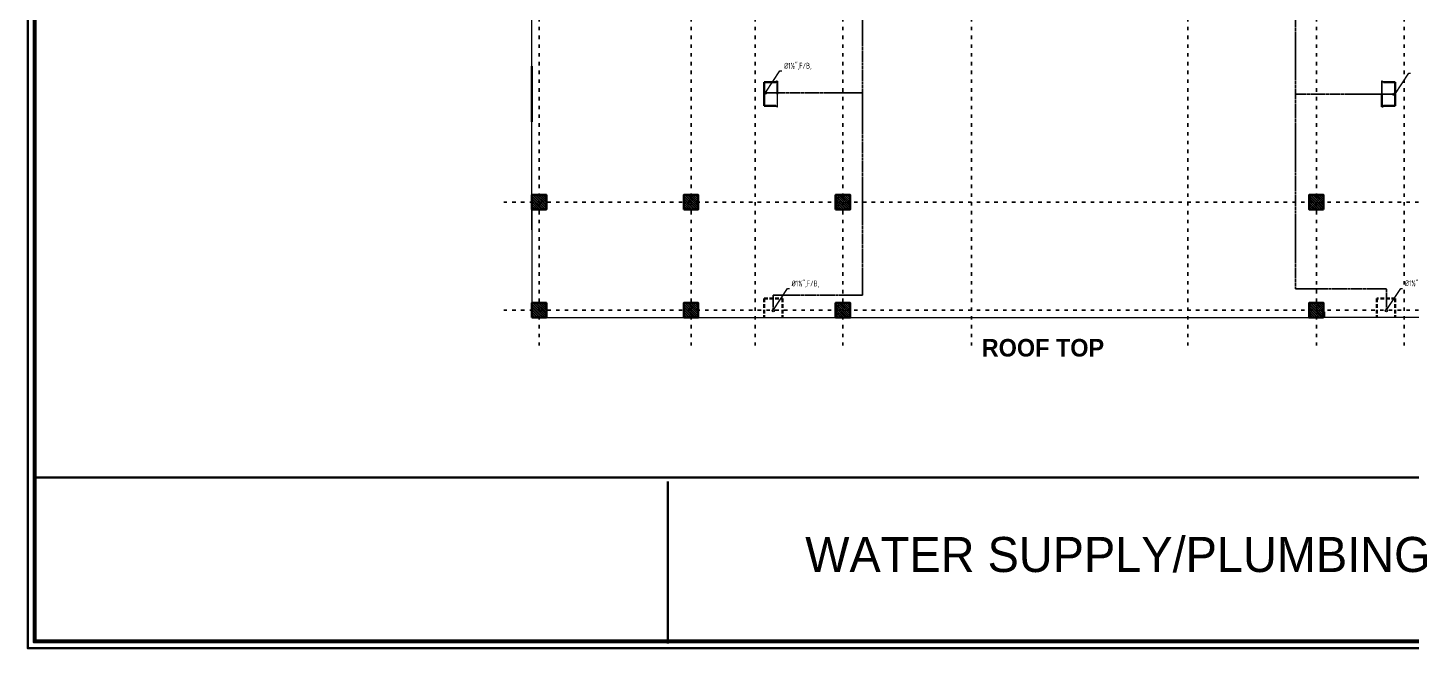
# Model space of a CAD drawing. Header units: millimetres. Extents: x 626118 to 667468, y 4481694 to 4492717.
# Drawn here: x 636703 to 641438, y 4481694 to 4483818 of the extents above; entities that cross this region are included whole.
import ezdxf

# ---------------------------------------------------------------- set-up
doc = ezdxf.new("R2010")
doc.units = ezdxf.units.MM
for name, pattern in [('ACAD_ISO03W100', [30, 12, -18]), ('DASHED', [19.05, 12.7, -6.35]), ('DUZ', [500, 500]), ('PHANTOM', [2.5, 1.25, -0.25, 0.25, -0.25, 0.25, -0.25])]:
    doc.linetypes.add(name, pattern=pattern)
doc.layers.get('0').update_dxf_attribs({"color": 1, "linetype": 'DUZ'})
for name, color, linetype, lineweight in [('DUV', 220, 'Continuous', 50), ('DUVAR', 7, 'Continuous', 35), ('iç duvar', 7, 'Continuous', 50), ('KAPEN', 151, 'Continuous', 9), ('KOLON_F', 3, 'Continuous', 35)]:
    doc.layers.add(name, color=color, linetype=linetype, lineweight=lineweight)
for name, color, linetype in [('KOLTAR_F', 145, 'Continuous'), ('LOGO', 7, 'Continuous'), ('PL-CWS', 80, 'PHANTOM'), ('PL_TEXT', 3, 'Continuous')]:
    doc.layers.add(name, color=color, linetype=linetype)
doc.styles.add('din.shx', font='din.shx', dxfattribs={"width": 0.7})

# ---------------------------------------------------------------- blocks, each defined once
blk = doc.blocks.new('A$C9070866a')
at = {"layer": 'iç duvar', "color": 1, "linetype": 'Continuous', "lineweight": 5}
for p, q in [((54.5, 72.2, 0), (6.4, 0)), ((54.5, 72.2, 0), (52.5, 70.3)), ((54.5, 72.2, 0), (53.4, 69.6)), ((6.4, 0), (0, 0))]:
    blk.add_line(p, q, dxfattribs=at)

msp = doc.modelspace()

# ---------------------------------------------------------------- hatches: boundary and pattern name
at = {"layer": 'KOLTAR_F'}
h = msp.add_hatch(dxfattribs=at)
h.set_pattern_fill('ANSI33', color=256, angle=90, style=0)
h.set_pattern_definition([(135, (5142840.4224, 3822612.33), (-4.4901280605, -4.4901280605), []), (135, (5142840.4224, 3822616.8204), (-4.4901280605, -4.4901280605), [3.175, -1.5875])])
h.paths.add_polyline_path([(638427.95, 4483195.81), (638427.95, 4483245.81), (638477.95, 4483245.81), (638477.95, 4483195.81)])
h = msp.add_hatch(dxfattribs=at)
h.set_pattern_fill('ANSI33', color=256, angle=90, style=0)
h.set_pattern_definition([(135, (5143360.4224, 3822612.33), (-4.4901280605, -4.4901280605), []), (135, (5143360.4224, 3822616.8204), (-4.4901280605, -4.4901280605), [3.175, -1.5875])])
h.paths.add_polyline_path([(638947.95, 4483195.81), (638947.95, 4483245.81), (638997.95, 4483245.81), (638997.95, 4483195.81)])
h = msp.add_hatch(dxfattribs=at)
h.set_pattern_fill('ANSI33', color=256, angle=90, style=0)
h.set_pattern_definition([(135, (5143880.4224, 3822612.33), (-4.4901280605, -4.4901280605), []), (135, (5143880.4224, 3822616.8204), (-4.4901280605, -4.4901280605), [3.175, -1.5875])])
h.paths.add_polyline_path([(639467.95, 4483195.81), (639467.95, 4483245.81), (639517.95, 4483245.81), (639517.95, 4483195.81)])
h = msp.add_hatch(dxfattribs=at)
h.set_pattern_fill('ANSI33', color=256, angle=90, style=0)
h.set_pattern_definition([(135, (5144620.4224, 3822612.33), (-4.4901280605, -4.4901280605), []), (135, (5144620.4224, 3822616.8204), (-4.4901280605, -4.4901280605), [3.175, -1.5875])])
h.paths.add_polyline_path([(641137.95, 4483195.81), (641137.95, 4483245.81), (641087.95, 4483245.81), (641087.95, 4483195.81)])
h = msp.add_hatch(dxfattribs=at)
h.set_pattern_fill('ANSI33', color=256, angle=90, style=0)
h.set_pattern_definition([(135, (5142840.4224, 3822242.33), (-4.4901280605, -4.4901280605), []), (135, (5142840.4224, 3822246.8204), (-4.4901280605, -4.4901280605), [3.175, -1.5875])])
h.paths.add_polyline_path([(638427.95, 4482825.81), (638427.95, 4482875.81), (638477.95, 4482875.81), (638477.95, 4482825.81)])
h = msp.add_hatch(dxfattribs=at)
h.set_pattern_fill('ANSI33', color=256, angle=90, style=0)
h.set_pattern_definition([(135, (5143360.4224, 3822242.33), (-4.4901280605, -4.4901280605), []), (135, (5143360.4224, 3822246.8204), (-4.4901280605, -4.4901280605), [3.175, -1.5875])])
h.paths.add_polyline_path([(638947.95, 4482825.81), (638947.95, 4482875.81), (638997.95, 4482875.81), (638997.95, 4482825.81)])
h = msp.add_hatch(dxfattribs=at)
h.set_pattern_fill('ANSI33', color=256, angle=90, style=0)
h.set_pattern_definition([(135, (5143880.4224, 3822242.33), (-4.4901280605, -4.4901280605), []), (135, (5143880.4224, 3822246.8204), (-4.4901280605, -4.4901280605), [3.175, -1.5875])])
h.paths.add_polyline_path([(639467.95, 4482825.81), (639467.95, 4482875.81), (639517.95, 4482875.81), (639517.95, 4482825.81)])
h = msp.add_hatch(dxfattribs=at)
h.set_pattern_fill('ANSI33', color=256, angle=90, style=0)
h.set_pattern_definition([(135, (5144620.4224, 3822242.33), (-4.4901280605, -4.4901280605), []), (135, (5144620.4224, 3822246.8204), (-4.4901280605, -4.4901280605), [3.175, -1.5875])])
h.paths.add_polyline_path([(641137.95, 4482825.81), (641137.95, 4482875.81), (641087.95, 4482875.81), (641087.95, 4482825.81)])

# ---------------------------------------------------------------- linework, layer by layer
at = {"color": 232, "linetype": 'ACAD_ISO03W100'}
for p, q in [((638452.95, 4485860.81), (638452.95, 4482730.81)), ((638972.95, 4485860.81), (638972.95, 4482730.81)), ((639192.95, 4485860.81), (639192.95, 4482730.81)), ((639492.95, 4485860.81), (639492.95, 4482730.81)), ((639932.95, 4485860.81), (639932.95, 4482730.81)), ((640672.95, 4485860.81), (640672.95, 4482730.81)), ((641112.95, 4485860.81), (641112.95, 4482730.81)), ((641412.95, 4485860.81), (641412.95, 4482730.81)), ((642272.95, 4483220.81), (638332.95, 4483220.81)), ((642272.95, 4482850.81), (638332.95, 4482850.81))]:
    msp.add_line(p, q, dxfattribs=at)
at = {"layer": 'DUV'}
msp.add_line((641137.95, 4482825.81), (641137.95, 4482845.81), dxfattribs=at)
at = {"layer": 'DUVAR'}
for p, q in [((638427.95, 4483495.81), (638427.95, 4483685.81)), ((639222.95, 4483630.81), (639222.95, 4483550.81)), ((639222.95, 4483630.81), (639262.95, 4483630.81)), ((641382.95, 4483630.81), (641342.95, 4483630.81)), ((641382.95, 4483630.81), (641382.95, 4483550.81)), ((639222.95, 4483550.81), (639262.95, 4483550.81)), ((641382.95, 4483550.81), (641342.95, 4483550.81)), ((641137.95, 4482825.81), (641137.95, 4482845.81)), ((643875.65, 4482278.7), (636730.25, 4482278.7)), ((638893.99, 4482265.55), (638893.99, 4481711.05))]:
    msp.add_line(p, q, dxfattribs=at)
at = {"layer": 'DUVAR', "linetype": 'DASHED'}
for p, q in [((639222.95, 4482890.81), (639222.95, 4482825.81)), ((639222.95, 4482890.81), (639286.53, 4482890.81)), ((639286.53, 4482890.81), (639286.53, 4482825.81)), ((641382.95, 4482890.81), (641319.38, 4482890.81)), ((641319.38, 4482890.81), (641319.38, 4482825.81)), ((641382.95, 4482890.81), (641382.95, 4482825.81))]:
    msp.add_line(p, q, dxfattribs=at)
at = {"layer": 'DUVAR'}
for points in [[(636702.95, 4486494.17), (643902.95, 4486494.17), (643902.95, 4481694.17), (636702.95, 4481694.17)], [(636723.95, 4486473.17), (643881.95, 4486473.17), (643881.95, 4481715.17), (636723.95, 4481715.17)], [(636730.25, 4486466.87), (643875.65, 4486466.87), (643875.65, 4481721.47), (636730.25, 4481721.47)]]:
    msp.add_lwpolyline(points, close=True, dxfattribs=at)
at = {"layer": 'iç duvar', "color": 7, "lineweight": 18}
for p, q in [((638427.95, 4483125.81), (638427.95, 4483935.81)), ((638427.95, 4483195.81), (638427.95, 4482875.81)), ((638477.95, 4482825.81), (638947.95, 4482825.81)), ((638997.95, 4482825.81), (639262.95, 4482825.81)), ((639192.95, 4482825.81), (639467.95, 4482825.81)), ((639517.95, 4482825.81), (641087.95, 4482825.81)), ((641342.95, 4482825.81), (641137.95, 4482825.81)), ((641607.95, 4482825.81), (641342.95, 4482825.81))]:
    msp.add_line(p, q, dxfattribs=at)
at = {"layer": 'iç duvar', "color": 3, "linetype": 'Continuous', "lineweight": 5}
for centre in [(639226.95, 4483594.81), (641378.63, 4483590.21), (639254.42, 4482849.81), (641352.78, 4482849.81)]:
    msp.add_circle(centre, 4, dxfattribs=at)
at = {"layer": 'KAPEN'}
for points in [[(639267.45, 4483630.81), (639267.45, 4483634.81), (639265.95, 4483634.81), (639265.95, 4483633.31), (639262.95, 4483633.31), (639262.95, 4483630.81), (639267.45, 4483630.81)], [(639267.45, 4483630.81), (639267.45, 4483634.81), (639265.95, 4483634.81), (639265.95, 4483633.31), (639262.95, 4483633.31), (639262.95, 4483630.81), (639267.45, 4483630.81)], [(641338.45, 4483630.81), (641338.45, 4483634.81), (641339.95, 4483634.81), (641339.95, 4483633.31), (641342.95, 4483633.31), (641342.95, 4483630.81), (641338.45, 4483630.81)], [(641338.45, 4483630.81), (641338.45, 4483634.81), (641339.95, 4483634.81), (641339.95, 4483633.31), (641342.95, 4483633.31), (641342.95, 4483630.81), (641338.45, 4483630.81)], [(639267.45, 4483550.81), (639267.45, 4483546.81), (639265.95, 4483546.81), (639265.95, 4483548.31), (639262.95, 4483548.31), (639262.95, 4483550.81), (639267.45, 4483550.81)], [(641338.45, 4483550.81), (641338.45, 4483546.81), (641339.95, 4483546.81), (641339.95, 4483548.31), (641342.95, 4483548.31), (641342.95, 4483550.81), (641338.45, 4483550.81)]]:
    msp.add_lwpolyline(points, close=True, dxfattribs=at)
for points in [[(639267.45, 4483590.81), (639267.45, 4483634.81), (639269.45, 4483634.81), (639269.45, 4483590.81)], [(641338.45, 4483590.81), (641338.45, 4483634.81), (641336.45, 4483634.81), (641336.45, 4483590.81)], [(639267.45, 4483590.81), (639267.45, 4483546.81), (639269.45, 4483546.81), (639269.45, 4483590.81)], [(641338.45, 4483590.81), (641338.45, 4483546.81), (641336.45, 4483546.81), (641336.45, 4483590.81)]]:
    msp.add_lwpolyline(points, dxfattribs=at)
at = {"layer": 'KOLON_F'}
for points in [[(638427.95, 4483195.81), (638427.95, 4483245.81), (638477.95, 4483245.81), (638477.95, 4483195.81)], [(638427.95, 4483195.81), (638427.95, 4483245.81), (638477.95, 4483245.81), (638477.95, 4483195.81)], [(638947.95, 4483195.81), (638947.95, 4483245.81), (638997.95, 4483245.81), (638997.95, 4483195.81)], [(638947.95, 4483195.81), (638947.95, 4483245.81), (638997.95, 4483245.81), (638997.95, 4483195.81)], [(639467.95, 4483195.81), (639467.95, 4483245.81), (639517.95, 4483245.81), (639517.95, 4483195.81)], [(641137.95, 4483195.81), (641137.95, 4483245.81), (641087.95, 4483245.81), (641087.95, 4483195.81)], [(638427.95, 4482825.81), (638427.95, 4482875.81), (638477.95, 4482875.81), (638477.95, 4482825.81)], [(638947.95, 4482825.81), (638947.95, 4482875.81), (638997.95, 4482875.81), (638997.95, 4482825.81)], [(639467.95, 4482825.81), (639467.95, 4482875.81), (639517.95, 4482875.81), (639517.95, 4482825.81)], [(641137.95, 4482825.81), (641137.95, 4482875.81), (641087.95, 4482875.81), (641087.95, 4482825.81)]]:
    msp.add_lwpolyline(points, close=True, dxfattribs=at)
at = {"layer": 'PL-CWS', "ltscale": 5}
for p, q in [((639560.08, 4482902.87), (639560.08, 4484765.62)), ((641041.7, 4482924.01), (641041.7, 4484747.09)), ((639226.95, 4483594.81), (639560.08, 4483594.81)), ((641378.63, 4483590.21), (641041.7, 4483590.21)), ((641352.78, 4482924.01), (641041.7, 4482924.01)), ((641352.78, 4482849.81), (641352.78, 4482924.01)), ((639254.42, 4482849.81), (639254.42, 4482902.87)), ((639254.42, 4482902.87), (639560.08, 4482902.87))]:
    msp.add_line(p, q, dxfattribs=at)

# ---------------------------------------------------------------- block references
at = {"layer": 'iç duvar', "color": 1, "linetype": 'Continuous', "lineweight": 5, "rotation": 180}
for p in [(639283.77, 4483669.84, 0), (641435.53, 4483661.93, 0), (639309.5, 4482924.83, 0), (641408.22, 4482925.5, 0)]:
    msp.add_blockref('A$C9070866a', p, dxfattribs=at)

# ---------------------------------------------------------------- texts
at = {"insert": (639967.77, 4482752.68), "char_height": 60, "attachment_point": 1}
msp.add_mtext_dynamic_manual_height_columns('{\\fCentury Gothic|b1|i0|c0|p34;\\C7;ROOF TOP}', width=710.4957, gutter_width=12.5, heights=[0], dxfattribs=at)
at = {"layer": 'LOGO', "insert": (639363.77, 4482075.23), "char_height": 120, "width": 2258.2145, "attachment_point": 1}
msp.add_mtext('{\\fGoudy Old Style|b0|i0|c0|p18;WATER SUPPLY/PLUMBING}', dxfattribs=at)
at = {"layer": 'PL_TEXT', "char_height": 20, "width": 220.3517, "attachment_point": 9, "style": 'din.shx'}
for insert in [(639385.83, 4483672.97, 0), (639411.56, 4482927.96, 0), (641510.28, 4482928.63, 0)]:
    msp.add_mtext(' %%C1½",F/B, ', dxfattribs=dict(at, insert=insert))

doc.saveas('drawing.dxf')
